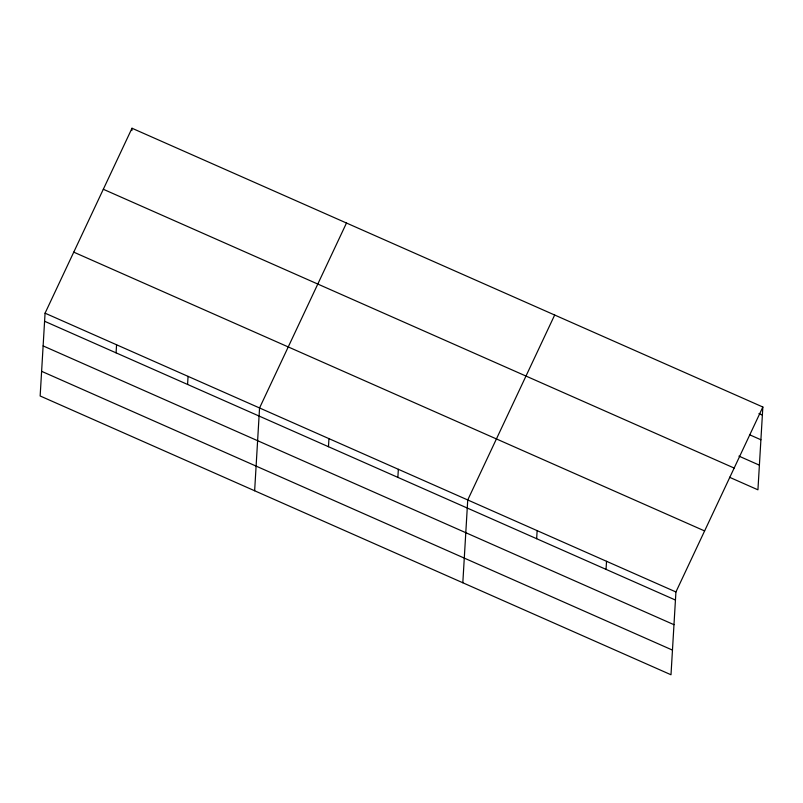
<?xml version="1.0" encoding="UTF-8"?>
<svg xmlns="http://www.w3.org/2000/svg" width="803" height="803" viewBox="0 0 803 803"><rect width="100%" height="100%" fill="white"/><g stroke="black" fill="none" stroke-linecap="round" stroke-linejoin="round"><path stroke-width="1.2" d="M45.068 313.18L40.15 395.979L670.997 674.761L675.925 591.962L762.85 407.021L132.003 128.239L45.068 313.18L675.925 591.962M116.084 352.848L116.565 344.778M131.863 130.548L132.003 128.239M187.581 384.446L188.063 376.366M254.641 490.763L259.56 407.964L346.484 223.023M328.477 446.709L328.949 438.629M397.866 477.373L398.348 469.293M462.819 582.757L467.737 499.968L554.672 315.027M536.655 538.713L537.137 530.632M606.044 569.377L606.526 561.297M762.85 407.021L757.932 489.82L729.495 477.253M758.955 413.595L762.368 415.101M749.53 434.734L760.903 439.763M738.921 456.114L759.397 465.168M103.316 189.267L734.163 468.059M73.756 252.152L704.602 530.934M44.587 321.26L675.443 600.042M43.121 345.912L673.978 624.694M41.615 371.317L672.462 650.099"/></g></svg>
